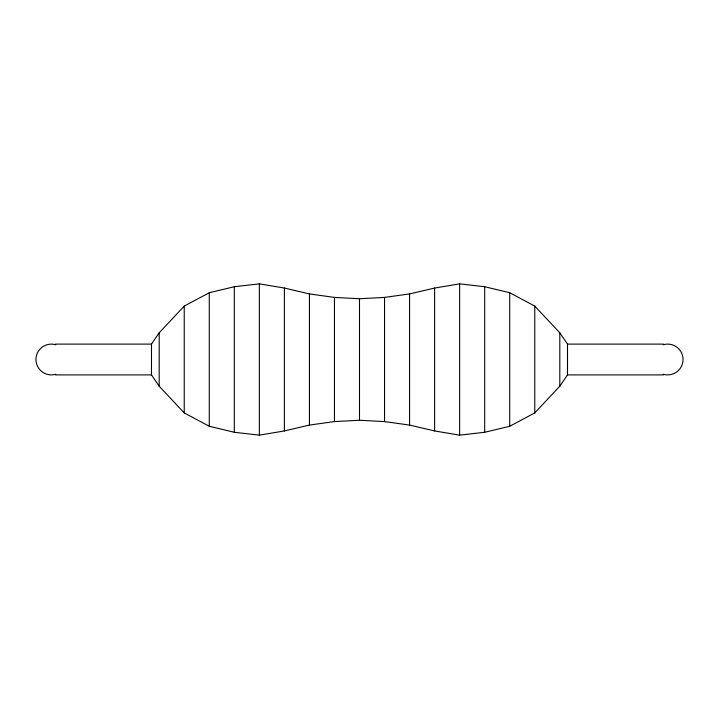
<?xml version="1.0" encoding="UTF-8"?>
<svg xmlns="http://www.w3.org/2000/svg" width="719" height="719" viewBox="0 0 719 719"><rect width="100%" height="100%" fill="white"/><g stroke="black" fill="none" stroke-linecap="round" stroke-linejoin="round"><path stroke-width="1.08" d="M151.493 344.104L159.196 332.789L184.235 306.087L209.274 292.732L234.313 286.719L259.352 283.852L284.382 288.049L309.422 293.927L334.461 297.405L359.5 298.745L384.539 297.405L409.578 293.927L434.618 288.049L459.648 283.852L484.687 286.719L509.726 292.732L534.765 306.087L559.804 332.789L567.507 344.104L567.507 374.896L559.804 386.211L534.765 412.913L509.726 426.268L484.687 432.281L459.648 435.148L434.618 430.951L409.578 425.073L384.539 421.595L359.5 420.256L334.461 421.595L309.422 425.073L284.382 430.951L259.352 435.148L234.313 432.281L209.274 426.268L184.235 412.913L159.196 386.211L151.493 374.896L151.493 344.104L55.471 344.104M567.507 344.104L663.529 344.104M55.471 374.896L151.493 374.896M567.507 374.896L663.529 374.896M559.804 332.789L559.804 386.211M534.765 306.087L534.765 412.913M509.726 292.732L509.726 426.268M484.687 286.719L484.687 432.281M459.648 283.852L459.648 435.148M434.618 288.049L434.618 430.951M409.578 293.927L409.578 425.073M384.539 297.405L384.539 421.595M359.5 298.745L359.5 420.256M334.461 297.405L334.461 421.595M309.422 293.927L309.422 425.073M284.382 288.049L284.382 430.951M259.352 283.852L259.352 435.148M234.313 286.719L234.313 432.281M209.274 292.732L209.274 426.268M184.235 306.087L184.235 412.913M159.196 332.789L159.196 386.211M55.758 374.248A15.396 15.396 0 0 1 35.95 359.5A15.396 15.396 0 0 1 55.758 344.752M663.242 344.752A15.396 15.396 0 0 1 683.05 359.5A15.396 15.396 0 0 1 663.242 374.248"/></g></svg>
